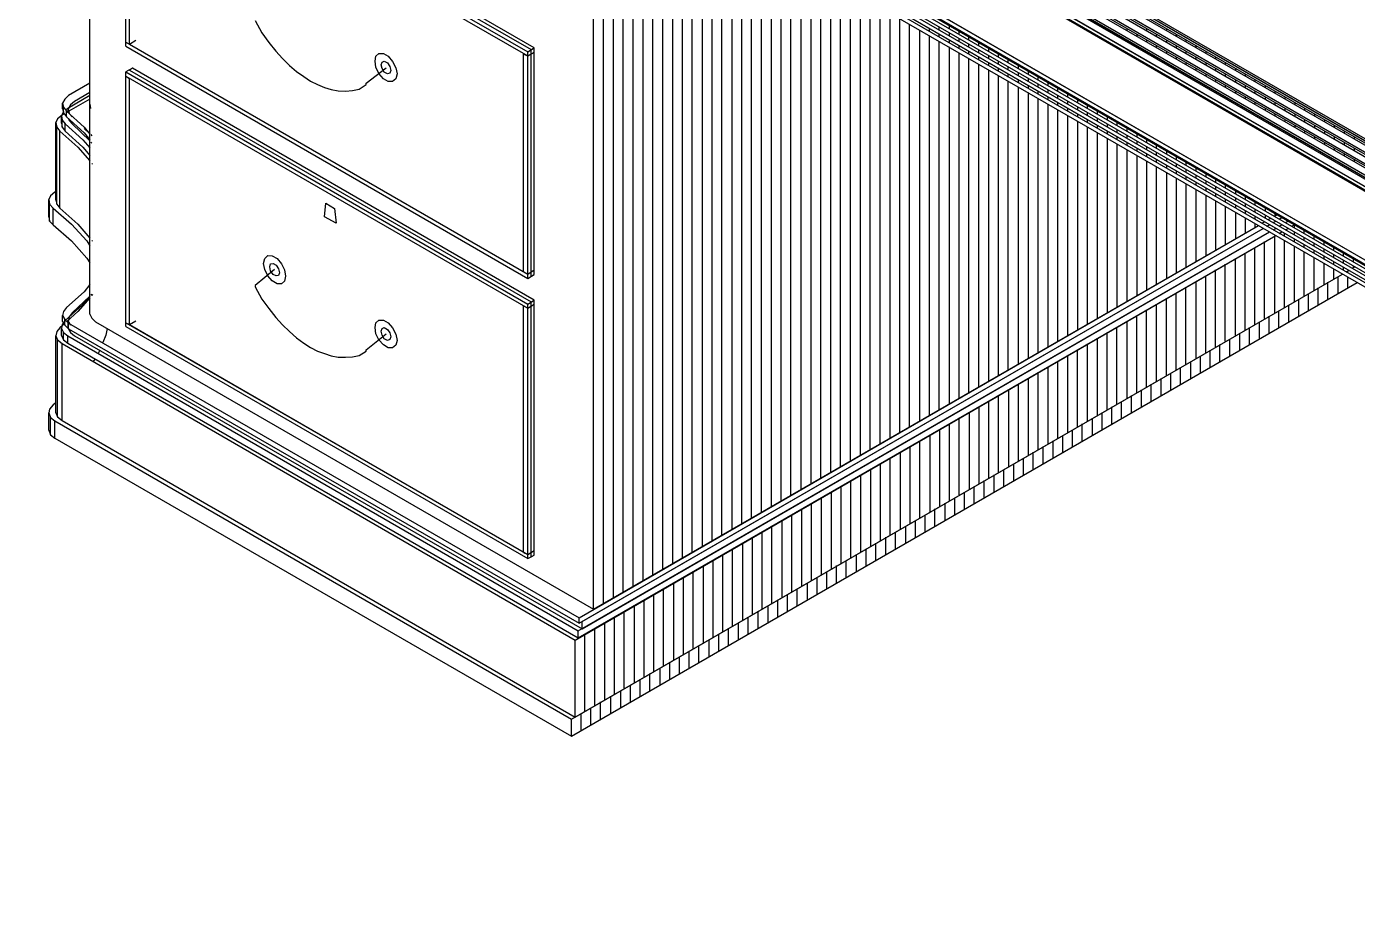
# Model space of a CAD drawing. Header units: inches. Extents: x 0.3 to 16.2, y 0.3 to 11.4.
# Drawn here: x 1.187 to 2.37, y 1.781 to 2.575 of the extents above; entities that cross this region are included whole.
import ezdxf

# ---------------------------------------------------------------- set-up
doc = ezdxf.new("R2010")
doc.units = ezdxf.units.IN
doc.header["$LTSCALE"] = 0.009843
doc.header["$MEASUREMENT"] = 0
doc.layers.add('GEOMETRY', color=7, linetype='Continuous')

msp = doc.modelspace()

# ---------------------------------------------------------------- linework, layer by layer
at = {"layer": 'GEOMETRY'}
for p, q in [((1.1898, 3.1606), (3.3457, 1.9157)), ((1.1898, 3.1606), (3.3457, 1.9157)), ((1.1866, 3.1567), (3.3457, 1.9102)), ((1.1866, 3.1567), (3.3457, 1.9102)), ((1.1866, 3.1504), (3.3457, 1.9039)), ((1.1898, 3.1587), (3.3457, 1.9142)), ((1.1898, 3.1587), (3.3457, 1.9138)), ((1.1898, 3.1587), (3.3457, 1.9138)), ((1.1898, 3.1567), (3.3457, 1.9118)), ((1.1866, 3.1465), (3.3457, 1.9)), ((1.1866, 3.1465), (3.3457, 1.9)), ((1.1866, 3.1402), (3.3457, 1.8937)), ((1.1898, 3.1484), (3.3457, 1.9039)), ((1.1898, 3.1484), (3.3457, 1.9039)), ((1.1898, 3.1484), (3.3457, 1.9039)), ((1.1898, 3.1465), (3.3457, 1.902)), ((1.1898, 3.1386), (3.3457, 1.8937)), ((1.1898, 3.1386), (3.3457, 1.8937)), ((1.1898, 3.1386), (3.3457, 1.8937)), ((1.1866, 3.1362), (3.3457, 1.8902)), ((1.1866, 3.1362), (3.3457, 1.8902)), ((1.1866, 3.1299), (3.3457, 1.8835)), ((1.1866, 3.1264), (3.3457, 1.8799)), ((1.1866, 3.1264), (3.3457, 1.8799)), ((1.1898, 3.1366), (3.3457, 1.8917)), ((1.1898, 3.1283), (3.3457, 1.8835)), ((1.1898, 3.1283), (3.3457, 1.8835)), ((1.1898, 3.1283), (3.3457, 1.8835)), ((1.1898, 3.1264), (3.3457, 1.8815)), ((1.1866, 3.1201), (3.3457, 1.8736)), ((1.1898, 3.1181), (3.3457, 1.8732)), ((1.1921, 3.1138), (3.3457, 1.8701)), ((1.1972, 3.1098), (3.3461, 1.8693)), ((1.224, 3.1059), (3.348, 1.8799)), ((1.224, 3.1059), (3.348, 1.8799)), ((1.2362, 3.1016), (3.3488, 1.8815)), ((1.2362, 3.1016), (3.3488, 1.8815)), ((1.2413, 3.0154), (3.3496, 1.798)), ((1.2413, 3.0154), (3.3496, 1.798)), ((1.2413, 3.0118), (3.3496, 1.7945)), ((1.2413, 3.0091), (3.3496, 1.7917)), ((1.2413, 3.0091), (3.3496, 1.7917)), ((1.2453, 3.0169), (3.35, 1.8016)), ((1.2453, 3.0169), (3.35, 1.8016)), ((1.2453, 3.0157), (3.35, 1.8004)), ((1.2453, 3.0094), (3.35, 1.7941)), ((1.2413, 3.0051), (3.3496, 1.7882)), ((1.2413, 3.0028), (3.3496, 1.7854)), ((1.2413, 3.0028), (3.3496, 1.7854)), ((1.2413, 2.9988), (3.3496, 1.7815)), ((1.2429, 2.5059), (1.2429, 2.998)), ((1.2429, 2.3189), (1.2429, 2.998)), ((1.2453, 3.0031), (3.35, 1.7878)), ((1.2748, 2.7587), (1.6323, 2.5524)), ((1.2748, 2.7587), (1.6323, 2.5524)), ((1.278, 2.7606), (1.6354, 2.5543)), ((1.278, 2.7606), (1.6354, 2.5543)), ((1.6382, 2.5559), (1.2807, 2.7622)), ((1.6382, 2.5559), (1.2807, 2.7622)), ((1.6882, 2.765), (2.898, 2.0665)), ((1.6882, 2.765), (2.898, 2.0665)), ((1.6882, 2.761), (2.898, 2.0626)), ((1.6913, 2.763), (2.898, 2.0665)), ((1.2748, 2.7551), (1.6323, 2.5488)), ((1.2748, 2.561), (1.2748, 2.7551)), ((1.278, 2.5591), (1.278, 2.7531)), ((1.278, 2.563), (1.278, 2.7531)), ((1.6909, 2.0567), (1.6909, 2.7394)), ((1.6996, 2.0618), (1.6996, 2.7343)), ((1.7087, 2.0669), (1.7087, 2.7291)), ((1.7173, 2.0717), (1.7173, 2.724)), ((1.726, 2.0768), (1.726, 2.7189)), ((1.735, 2.0819), (1.735, 2.7138)), ((1.7437, 2.087), (1.7437, 2.7087)), ((1.7524, 2.0921), (1.7524, 2.7039)), ((1.7614, 2.0972), (1.7614, 2.6988)), ((1.7701, 2.1024), (1.7701, 2.6937)), ((1.7787, 2.1075), (1.7787, 2.6886)), ((1.7878, 2.1126), (1.7878, 2.6835)), ((1.7965, 2.1173), (1.7965, 2.6783)), ((1.8051, 2.1224), (1.8051, 2.6732)), ((1.8142, 2.1276), (1.8142, 2.6681)), ((1.8228, 2.1327), (1.8228, 2.663)), ((1.8315, 2.1378), (1.8315, 2.6583)), ((1.8402, 2.1429), (1.8402, 2.6531)), ((1.8492, 2.148), (1.8492, 2.648)), ((1.8579, 2.1531), (1.8579, 2.6429)), ((1.8665, 2.1583), (1.8665, 2.6378)), ((1.8756, 2.163), (1.8756, 2.6327)), ((1.8843, 2.1681), (1.8843, 2.6276)), ((1.8929, 2.1732), (1.8929, 2.6224)), ((1.902, 2.1783), (1.902, 2.6173)), ((1.9106, 2.1835), (1.9106, 2.6126)), ((1.9193, 2.1886), (1.9193, 2.6075)), ((1.9283, 2.1937), (1.9283, 2.6024)), ((1.937, 2.1988), (1.937, 2.5972)), ((1.9457, 2.2039), (1.9457, 2.5921)), ((1.9547, 2.2087), (1.9547, 2.587)), ((1.9634, 2.2138), (1.9634, 2.5819)), ((1.3898, 2.5803), (1.3957, 2.5693)), ((1.3957, 2.5693), (1.402, 2.5606)), ((1.972, 2.2189), (1.972, 2.5768)), ((1.9811, 2.224), (1.9811, 2.5717)), ((1.9898, 2.5705), (1.9898, 2.5732)), ((1.9984, 2.572), (1.9984, 2.5744)), ((2.0075, 2.5732), (2.0075, 2.5756)), ((2.0075, 2.5669), (2.0075, 2.5693)), ((2.0161, 2.5681), (2.0161, 2.5705)), ((2.1654, 2.5713), (2.1654, 2.5732)), ((2.1831, 2.5713), (2.1831, 2.5732)), ((2.2008, 2.5713), (2.2008, 2.5732)), ((2.2094, 2.5701), (2.2094, 2.5701)), ((1.2748, 2.561), (1.6323, 2.3547)), ((1.2748, 2.561), (1.6323, 2.3547)), ((1.2748, 2.561), (1.278, 2.5591)), ((1.2748, 2.5575), (1.2748, 2.561)), ((1.2748, 2.5575), (1.6323, 2.3508)), ((1.278, 2.5591), (1.2839, 2.5626)), ((1.278, 2.5591), (1.6323, 2.3547)), ((1.402, 2.5606), (1.4083, 2.5531)), ((1.9898, 2.2291), (1.9898, 2.5669)), ((1.9984, 2.5654), (1.9984, 2.5681)), ((1.9984, 2.2343), (1.9984, 2.5618)), ((2.0075, 2.5606), (2.0075, 2.563)), ((2.0161, 2.5618), (2.0161, 2.5642)), ((2.0161, 2.5555), (2.0161, 2.5579)), ((2.0248, 2.563), (2.0248, 2.5654)), ((2.0248, 2.5567), (2.0248, 2.5591)), ((2.0335, 2.5579), (2.0335, 2.5606)), ((2.1744, 2.5661), (2.1744, 2.5681)), ((2.1831, 2.561), (2.1831, 2.563)), ((2.1917, 2.5661), (2.1917, 2.5681)), ((2.1917, 2.5563), (2.1917, 2.5579)), ((2.2008, 2.5614), (2.2008, 2.563)), ((2.2094, 2.5661), (2.2094, 2.5681)), ((2.2094, 2.5563), (2.2094, 2.5579)), ((2.2181, 2.565), (2.2181, 2.565)), ((2.2181, 2.5614), (2.2181, 2.563)), ((2.2268, 2.5598), (2.2268, 2.5598)), ((2.2268, 2.5563), (2.2268, 2.5579)), ((1.4083, 2.5531), (1.4142, 2.5465)), ((1.4142, 2.5465), (1.4205, 2.5402)), ((1.4965, 2.5441), (1.4972, 2.5484)), ((1.4972, 2.5484), (1.5, 2.5508)), ((1.5, 2.5508), (1.5039, 2.5508)), ((1.5039, 2.5508), (1.5083, 2.5484)), ((1.5083, 2.5484), (1.5122, 2.5437)), ((1.6287, 2.5504), (1.6323, 2.5488)), ((1.6287, 2.5504), (1.6323, 2.5488)), ((1.6287, 2.3567), (1.6287, 2.5504)), ((1.6323, 2.5524), (1.6382, 2.5559)), ((1.6323, 2.5524), (1.6382, 2.5559)), ((1.635, 2.5539), (1.6323, 2.5524)), ((1.6323, 2.5488), (1.6323, 2.5524)), ((1.6323, 2.5488), (1.6382, 2.552)), ((1.6323, 2.5488), (1.6382, 2.552)), ((1.6323, 2.5488), (1.6382, 2.552)), ((1.6323, 2.3547), (1.6323, 2.5488)), ((1.6354, 2.5543), (1.6382, 2.5559)), ((1.6354, 2.5543), (1.6382, 2.5559)), ((1.6354, 2.3528), (1.6354, 2.5543)), ((1.6382, 2.3543), (1.6382, 2.5559)), ((1.6382, 2.552), (1.6382, 2.5559)), ((1.6382, 2.3583), (1.6382, 2.552)), ((2.0075, 2.2394), (2.0075, 2.5567)), ((2.0161, 2.2445), (2.0161, 2.5516)), ((2.0248, 2.5504), (2.0248, 2.5528)), ((2.0248, 2.2492), (2.0248, 2.5465)), ((2.0335, 2.5516), (2.0335, 2.5539)), ((2.0335, 2.5453), (2.0335, 2.5476)), ((2.0425, 2.5528), (2.0425, 2.5555)), ((2.0425, 2.5465), (2.0425, 2.5492)), ((2.0512, 2.5476), (2.0512, 2.5504)), ((2.0598, 2.5425), (2.0598, 2.5453)), ((2.2008, 2.5512), (2.2008, 2.5528)), ((2.2094, 2.5461), (2.2094, 2.5476)), ((2.2181, 2.5512), (2.2181, 2.5528)), ((2.2268, 2.5461), (2.2268, 2.5476)), ((2.2358, 2.5547), (2.2358, 2.5547)), ((2.2358, 2.5512), (2.2358, 2.5528)), ((2.2445, 2.5496), (2.2445, 2.55)), ((2.2445, 2.5461), (2.2445, 2.5476)), ((2.2531, 2.5445), (2.2531, 2.5449)), ((1.2807, 2.5378), (1.2748, 2.5346)), ((1.2748, 2.5346), (1.6323, 2.328)), ((1.2748, 2.5346), (1.6323, 2.328)), ((1.2748, 2.5307), (1.2748, 2.5346)), ((1.2807, 2.5378), (1.278, 2.5362)), ((1.278, 2.5362), (1.6354, 2.3299)), ((1.278, 2.5362), (1.6354, 2.3299)), ((1.6382, 2.3315), (1.2807, 2.5378)), ((1.6382, 2.3315), (1.2807, 2.5378)), ((1.4205, 2.5402), (1.4268, 2.535)), ((1.4268, 2.535), (1.4331, 2.5303)), ((1.4886, 2.5244), (1.5063, 2.5382)), ((1.4972, 2.5386), (1.4965, 2.5441)), ((1.5, 2.5331), (1.4972, 2.5386)), ((1.5039, 2.5283), (1.5, 2.5331)), ((1.502, 2.5409), (1.5028, 2.5433)), ((1.5028, 2.5374), (1.502, 2.5409)), ((1.5028, 2.5433), (1.5047, 2.5441)), ((1.5047, 2.5343), (1.5028, 2.5374)), ((1.5047, 2.5441), (1.5075, 2.5425)), ((1.5075, 2.5327), (1.5047, 2.5343)), ((1.5075, 2.5425), (1.5098, 2.5394)), ((1.5098, 2.5335), (1.5075, 2.5327)), ((1.5098, 2.5394), (1.5106, 2.5358)), ((1.5106, 2.5358), (1.5098, 2.5335)), ((1.5122, 2.5437), (1.515, 2.5382)), ((1.515, 2.5382), (1.5161, 2.5327)), ((2.0335, 2.2543), (2.0335, 2.5413)), ((2.0425, 2.5402), (2.0425, 2.5425)), ((2.0425, 2.2594), (2.0425, 2.5362)), ((2.0512, 2.5413), (2.0512, 2.5441)), ((2.0512, 2.535), (2.0512, 2.5378)), ((2.0598, 2.5362), (2.0598, 2.539)), ((2.0689, 2.5378), (2.0689, 2.5402)), ((2.0689, 2.5311), (2.0689, 2.5339)), ((2.0776, 2.5327), (2.0776, 2.535)), ((2.2181, 2.5409), (2.2181, 2.5425)), ((2.2268, 2.5358), (2.2268, 2.5378)), ((2.2358, 2.5409), (2.2358, 2.5425)), ((2.2445, 2.5358), (2.2445, 2.5378)), ((2.2531, 2.5409), (2.2531, 2.5429)), ((2.2622, 2.5394), (2.2622, 2.5398)), ((2.2622, 2.5358), (2.2622, 2.5378)), ((2.2709, 2.5346), (2.2709, 2.5346)), ((1.2429, 2.5244), (1.224, 2.5134)), ((1.2748, 2.5307), (1.6323, 2.3244)), ((1.2748, 2.5307), (1.278, 2.5287)), ((1.2748, 2.5307), (1.278, 2.5287)), ((1.2748, 2.3114), (1.2748, 2.5307)), ((1.278, 2.3098), (1.278, 2.5287)), ((1.278, 2.3134), (1.278, 2.5287)), ((1.4331, 2.5303), (1.439, 2.5264)), ((1.439, 2.5264), (1.4453, 2.5232)), ((1.4453, 2.5232), (1.4516, 2.5205)), ((1.4823, 2.5193), (1.4886, 2.5232)), ((1.4886, 2.5232), (1.4886, 2.5244)), ((1.5083, 2.526), (1.5039, 2.5283)), ((1.5122, 2.526), (1.5083, 2.526)), ((1.515, 2.5283), (1.5122, 2.526)), ((1.5161, 2.5327), (1.515, 2.5283)), ((2.0512, 2.2646), (2.0512, 2.5311)), ((2.0598, 2.5299), (2.0598, 2.5327)), ((2.0598, 2.2697), (2.0598, 2.5264)), ((2.0689, 2.5248), (2.0689, 2.5276)), ((2.0689, 2.2748), (2.0689, 2.5213)), ((2.0776, 2.5264), (2.0776, 2.5287)), ((2.0776, 2.5197), (2.0776, 2.5224)), ((2.0862, 2.5276), (2.0862, 2.5299)), ((2.0862, 2.5213), (2.0862, 2.5236)), ((2.0953, 2.5224), (2.0953, 2.5248)), ((2.2358, 2.5307), (2.2358, 2.5327)), ((2.2445, 2.5256), (2.2445, 2.5276)), ((2.2531, 2.5307), (2.2531, 2.5327)), ((2.2531, 2.5205), (2.2531, 2.5224)), ((2.2622, 2.5256), (2.2622, 2.5276)), ((2.2709, 2.5307), (2.2709, 2.5327)), ((2.2709, 2.5205), (2.2709, 2.5224)), ((2.2795, 2.5295), (2.2795, 2.5295)), ((2.2795, 2.5256), (2.2795, 2.5276)), ((2.2886, 2.5244), (2.2886, 2.5244)), ((2.2886, 2.5205), (2.2886, 2.5224)), ((1.2205, 2.5102), (1.2185, 2.5067)), ((1.224, 2.5134), (1.2205, 2.5102)), ((1.2429, 2.5102), (1.222, 2.4984)), ((1.2429, 2.5134), (1.2232, 2.502)), ((1.2429, 2.5161), (1.2291, 2.5083)), ((1.4516, 2.5205), (1.4575, 2.5189)), ((1.4575, 2.5189), (1.4638, 2.5177)), ((1.4638, 2.5177), (1.4701, 2.5173)), ((1.4701, 2.5173), (1.4764, 2.5181)), ((1.4764, 2.5181), (1.4823, 2.5193)), ((2.0776, 2.2799), (2.0776, 2.5161)), ((2.0862, 2.515), (2.0862, 2.5173)), ((2.0862, 2.285), (2.0862, 2.511)), ((2.0953, 2.5161), (2.0953, 2.5185)), ((2.0953, 2.5098), (2.0953, 2.5122)), ((2.1039, 2.5173), (2.1039, 2.5197)), ((2.1039, 2.511), (2.1039, 2.5134)), ((2.1126, 2.5122), (2.1126, 2.515)), ((2.1217, 2.5071), (2.1217, 2.5098)), ((2.2622, 2.5157), (2.2622, 2.5173)), ((2.2709, 2.5106), (2.2709, 2.5122)), ((2.2795, 2.5157), (2.2795, 2.5173)), ((2.2886, 2.5106), (2.2886, 2.5122)), ((2.2972, 2.5193), (2.2972, 2.5193)), ((2.2972, 2.5157), (2.2972, 2.5173)), ((2.3059, 2.5142), (2.3059, 2.5142)), ((2.3059, 2.5106), (2.3059, 2.5122)), ((1.2193, 2.4992), (1.2177, 2.4953)), ((1.2185, 2.5067), (1.2193, 2.5031)), ((1.2185, 2.5067), (1.2193, 2.5031)), ((1.2185, 2.5016), (1.2185, 2.5067)), ((1.2185, 2.5016), (1.2193, 2.498)), ((1.2193, 2.498), (1.2193, 2.5031)), ((1.2193, 2.5031), (1.222, 2.4996)), ((1.2193, 2.5031), (1.222, 2.4996)), ((1.2193, 2.498), (1.222, 2.4945)), ((1.2232, 2.502), (1.2213, 2.5008)), ((1.222, 2.4996), (1.2378, 2.4854)), ((1.222, 2.4996), (1.2378, 2.4854)), ((1.222, 2.4945), (1.222, 2.4996)), ((1.2256, 2.5051), (1.2236, 2.5016)), ((1.2236, 2.5016), (1.2244, 2.4976)), ((1.2236, 2.5016), (1.2244, 2.4976)), ((1.2236, 2.498), (1.2236, 2.5016)), ((1.2244, 2.4976), (1.2272, 2.4945)), ((1.2244, 2.4976), (1.2272, 2.4945)), ((1.2291, 2.5083), (1.2256, 2.5051)), ((1.2429, 2.5059), (1.2433, 2.502)), ((2.0953, 2.2902), (2.0953, 2.5059)), ((2.1039, 2.5047), (2.1039, 2.5071)), ((2.1039, 2.2949), (2.1039, 2.5008)), ((2.1126, 2.5059), (2.1126, 2.5083)), ((2.1126, 2.4996), (2.1126, 2.502)), ((2.1217, 2.5008), (2.1217, 2.5035)), ((2.1303, 2.502), (2.1303, 2.5047)), ((2.1303, 2.4957), (2.1303, 2.4984)), ((2.139, 2.4969), (2.139, 2.4996)), ((2.2795, 2.5055), (2.2795, 2.5071)), ((2.2886, 2.5004), (2.2886, 2.502)), ((2.2972, 2.5055), (2.2972, 2.5071)), ((2.3059, 2.5004), (2.3059, 2.502)), ((2.315, 2.5091), (2.315, 2.5091)), ((2.315, 2.5055), (2.315, 2.5071)), ((2.3236, 2.5039), (2.3236, 2.5043)), ((2.3236, 2.5004), (2.3236, 2.502)), ((2.3323, 2.4988), (2.3323, 2.4992)), ((1.2142, 2.4929), (1.2126, 2.4894)), ((1.2126, 2.4894), (1.2134, 2.4854)), ((1.2126, 2.4894), (1.2134, 2.4854)), ((1.2126, 2.4205), (1.2126, 2.4894)), ((1.2181, 2.4961), (1.2142, 2.4929)), ((1.2177, 2.4953), (1.2181, 2.4917)), ((1.2177, 2.4953), (1.2181, 2.4917)), ((1.2177, 2.489), (1.2177, 2.4953)), ((1.2177, 2.489), (1.2181, 2.4854)), ((1.2201, 2.4972), (1.2181, 2.4961)), ((1.2181, 2.4854), (1.2181, 2.4917)), ((1.2181, 2.4917), (1.2209, 2.4882)), ((1.2181, 2.4917), (1.2209, 2.4882)), ((1.2209, 2.4882), (1.2366, 2.474)), ((1.2209, 2.4882), (1.2366, 2.474)), ((1.2209, 2.4819), (1.2209, 2.4882)), ((1.222, 2.4945), (1.2378, 2.4803)), ((1.224, 2.4925), (1.2244, 2.4913)), ((1.2244, 2.4913), (1.2272, 2.4882)), ((1.2272, 2.4882), (1.2272, 2.4902)), ((1.2272, 2.4882), (1.2429, 2.4732)), ((2.1126, 2.3), (2.1126, 2.4957)), ((2.1217, 2.4945), (2.1217, 2.4969)), ((2.1217, 2.3051), (2.1217, 2.4906)), ((2.1303, 2.4894), (2.1303, 2.4921)), ((2.139, 2.4906), (2.139, 2.4933)), ((2.139, 2.4843), (2.139, 2.487)), ((2.148, 2.4921), (2.148, 2.4945)), ((2.148, 2.4854), (2.148, 2.4882)), ((2.1567, 2.487), (2.1567, 2.4894)), ((2.2972, 2.4953), (2.2972, 2.4969)), ((2.3059, 2.4902), (2.3059, 2.4921)), ((2.315, 2.4953), (2.315, 2.4972)), ((2.315, 2.485), (2.315, 2.487)), ((2.3236, 2.4902), (2.3236, 2.4921)), ((2.3323, 2.4953), (2.3323, 2.4972)), ((2.3323, 2.485), (2.3323, 2.487)), ((2.3413, 2.4941), (2.3413, 2.4941)), ((2.3413, 2.4902), (2.3413, 2.4921)), ((2.35, 2.489), (2.35, 2.489)), ((2.35, 2.485), (2.35, 2.487)), ((1.2134, 2.4169), (1.2134, 2.4854)), ((1.2134, 2.4854), (1.2161, 2.4819)), ((1.2134, 2.4854), (1.2161, 2.4819)), ((1.2161, 2.4819), (1.2323, 2.4677)), ((1.2161, 2.4819), (1.2323, 2.4677)), ((1.2161, 2.4134), (1.2161, 2.4819)), ((1.2181, 2.4854), (1.2209, 2.4819)), ((1.2209, 2.4819), (1.2366, 2.4677)), ((1.2366, 2.474), (1.2429, 2.4669)), ((1.2366, 2.474), (1.2429, 2.4669)), ((1.2378, 2.4854), (1.2429, 2.4791)), ((1.2378, 2.4854), (1.2429, 2.4791)), ((1.2378, 2.4843), (1.2429, 2.4795)), ((1.2378, 2.4843), (1.2429, 2.4795)), ((1.2378, 2.4803), (1.2429, 2.474)), ((1.2437, 2.4787), (1.2445, 2.4776)), ((1.2437, 2.4787), (1.2445, 2.4776)), ((2.1303, 2.3102), (2.1303, 2.4854)), ((2.139, 2.3154), (2.139, 2.4807)), ((2.148, 2.4791), (2.148, 2.4819)), ((2.148, 2.3205), (2.148, 2.4756)), ((2.1567, 2.4807), (2.1567, 2.4831)), ((2.1567, 2.474), (2.1567, 2.4768)), ((2.1654, 2.4819), (2.1654, 2.4843)), ((2.1654, 2.4756), (2.1654, 2.478)), ((2.1744, 2.4768), (2.1744, 2.4791)), ((2.1831, 2.4717), (2.1831, 2.4744)), ((2.3236, 2.4799), (2.3236, 2.4819)), ((2.3323, 2.4748), (2.3323, 2.4768)), ((2.3413, 2.4799), (2.3413, 2.4819)), ((2.35, 2.4748), (2.35, 2.4768)), ((2.3587, 2.4839), (2.3587, 2.4839)), ((2.3587, 2.4799), (2.3587, 2.4819)), ((2.3677, 2.4787), (2.3677, 2.4787)), ((2.3677, 2.4748), (2.3677, 2.4768)), ((1.2323, 2.4677), (1.2429, 2.4555)), ((1.2323, 2.4677), (1.2429, 2.4555)), ((1.2366, 2.4677), (1.2429, 2.4602)), ((1.2437, 2.472), (1.2445, 2.4713)), ((2.1567, 2.3256), (2.1567, 2.4705)), ((2.1654, 2.4693), (2.1654, 2.4717)), ((2.1654, 2.3307), (2.1654, 2.4654)), ((2.1744, 2.4705), (2.1744, 2.4728)), ((2.1744, 2.4642), (2.1744, 2.4665)), ((2.1831, 2.4654), (2.1831, 2.4677)), ((2.1917, 2.4665), (2.1917, 2.4693)), ((2.1917, 2.4602), (2.1917, 2.4626)), ((2.2008, 2.4614), (2.2008, 2.4642)), ((2.3413, 2.4701), (2.3413, 2.4717)), ((2.35, 2.465), (2.35, 2.4665)), ((2.3587, 2.4701), (2.3587, 2.4717)), ((2.3677, 2.465), (2.3677, 2.4665)), ((1.2445, 2.4531), (1.2453, 2.4524)), ((1.2445, 2.4531), (1.2453, 2.4524)), ((2.1744, 2.3358), (2.1744, 2.4602)), ((2.1831, 2.4591), (2.1831, 2.4614)), ((2.1831, 2.3406), (2.1831, 2.4551)), ((2.1917, 2.4539), (2.1917, 2.4563)), ((2.2008, 2.4551), (2.2008, 2.4579)), ((2.2008, 2.4488), (2.2008, 2.4512)), ((2.2094, 2.4563), (2.2094, 2.4591)), ((2.2094, 2.45), (2.2094, 2.4528)), ((2.2181, 2.4516), (2.2181, 2.4539)), ((2.3587, 2.4598), (2.3587, 2.4614)), ((2.3677, 2.4547), (2.3677, 2.4563)), ((2.1917, 2.3457), (2.1917, 2.45)), ((2.2008, 2.3508), (2.2008, 2.4449)), ((2.2094, 2.4437), (2.2094, 2.4465)), ((2.2094, 2.3559), (2.2094, 2.4398)), ((2.2181, 2.4449), (2.2181, 2.4476)), ((2.2181, 2.4386), (2.2181, 2.4413)), ((2.2268, 2.4465), (2.2268, 2.4488)), ((2.2268, 2.4402), (2.2268, 2.4425)), ((2.2358, 2.4413), (2.2358, 2.4437)), ((2.2445, 2.4362), (2.2445, 2.4386)), ((1.2118, 2.4276), (1.2079, 2.4244)), ((1.2134, 2.4283), (1.2118, 2.4276)), ((2.2181, 2.361), (2.2181, 2.435)), ((2.2268, 2.4335), (2.2268, 2.4362)), ((2.2268, 2.3661), (2.2268, 2.4299)), ((2.2358, 2.435), (2.2358, 2.4374)), ((2.2358, 2.4283), (2.2358, 2.4311)), ((2.2445, 2.4299), (2.2445, 2.4323)), ((2.2531, 2.4311), (2.2531, 2.4335)), ((2.2531, 2.4248), (2.2531, 2.4272)), ((2.2622, 2.426), (2.2622, 2.4287)), ((1.2079, 2.4244), (1.2063, 2.4209)), ((1.2063, 2.4209), (1.2071, 2.4169)), ((1.2063, 2.4209), (1.2071, 2.4169)), ((1.2063, 2.4055), (1.2063, 2.4209)), ((1.2071, 2.4016), (1.2071, 2.4169)), ((1.2071, 2.4169), (1.2102, 2.4134)), ((1.2071, 2.4169), (1.2102, 2.4134)), ((1.2126, 2.4205), (1.2134, 2.4169)), ((1.2134, 2.4169), (1.2161, 2.4134)), ((1.4516, 2.4055), (1.4528, 2.4177)), ((1.4528, 2.4177), (1.4606, 2.413)), ((2.2358, 2.3713), (2.2358, 2.4248)), ((2.2445, 2.4236), (2.2445, 2.426)), ((2.2445, 2.3764), (2.2445, 2.4197)), ((2.2531, 2.4185), (2.2531, 2.4209)), ((2.2622, 2.4197), (2.2622, 2.422)), ((2.2622, 2.4134), (2.2622, 2.4157)), ((2.2709, 2.4209), (2.2709, 2.4236)), ((2.2709, 2.4146), (2.2709, 2.4173)), ((2.2795, 2.4157), (2.2795, 2.4185)), ((1.2063, 2.4055), (1.2071, 2.4016)), ((1.2102, 2.4134), (1.2264, 2.3992)), ((1.2102, 2.4134), (1.2264, 2.3992)), ((1.2102, 2.3984), (1.2102, 2.4134)), ((1.2161, 2.4134), (1.2323, 2.3992)), ((1.4618, 2.4), (1.4516, 2.4055)), ((1.4606, 2.413), (1.4618, 2.4)), ((2.2531, 2.3815), (2.2531, 2.4146)), ((2.2622, 2.3862), (2.2622, 2.4094)), ((2.2709, 2.4083), (2.2709, 2.4106)), ((2.2709, 2.3913), (2.2709, 2.4043)), ((2.2795, 2.4094), (2.2795, 2.4122)), ((2.2795, 2.4031), (2.2795, 2.4059)), ((2.2886, 2.4106), (2.2886, 2.4134)), ((2.2886, 2.4043), (2.2886, 2.4071)), ((2.2909, 2.4031), (2.2933, 2.4043)), ((2.2909, 2.4031), (2.2933, 2.4043)), ((2.2909, 2.4031), (2.2933, 2.4043)), ((2.2965, 2.4063), (2.2988, 2.4075)), ((2.2965, 2.4063), (2.2988, 2.4075)), ((2.2965, 2.4063), (2.2988, 2.4075)), ((2.2972, 2.4067), (2.2972, 2.4083)), ((2.3008, 2.4035), (2.3031, 2.4051)), ((2.3008, 2.4035), (2.3031, 2.4051)), ((2.3008, 2.4035), (2.3031, 2.4051)), ((1.2071, 2.4016), (1.2102, 2.3984)), ((1.2102, 2.3984), (1.2264, 2.3843)), ((1.2264, 2.3992), (1.2402, 2.3843)), ((1.2264, 2.3992), (1.2402, 2.3843)), ((1.2323, 2.3992), (1.2429, 2.3866)), ((1.6772, 2.0374), (2.2921, 2.3921)), ((1.6772, 2.0374), (2.2921, 2.3921)), ((1.678, 2.0488), (2.2823, 2.398)), ((1.678, 2.0488), (2.2823, 2.398)), ((1.678, 2.0441), (2.2866, 2.3953)), ((1.6807, 2.0457), (2.2866, 2.3953)), ((1.6807, 2.0457), (2.2866, 2.3953)), ((1.6807, 2.039), (2.2921, 2.3921)), ((1.6909, 2.0567), (2.2823, 2.398)), ((2.2795, 2.3965), (2.2795, 2.3992)), ((2.2854, 2.4), (2.2878, 2.4012)), ((2.2854, 2.4), (2.2878, 2.4012)), ((2.2854, 2.4), (2.2878, 2.4012)), ((2.2898, 2.3972), (2.2921, 2.3984)), ((2.2898, 2.3972), (2.2921, 2.3984)), ((2.2898, 2.3972), (2.2921, 2.3984)), ((2.2953, 2.4004), (2.2976, 2.4016)), ((2.2953, 2.4004), (2.2976, 2.4016)), ((2.2953, 2.4004), (2.2976, 2.4016)), ((2.2953, 2.3941), (2.2976, 2.3953)), ((2.2953, 2.3941), (2.2976, 2.3953)), ((2.2953, 2.3941), (2.2976, 2.3953)), ((2.3008, 2.3972), (2.3031, 2.3984)), ((2.3008, 2.3972), (2.3031, 2.3984)), ((2.3008, 2.3972), (2.3031, 2.3984)), ((2.3008, 2.3909), (2.3031, 2.3921)), ((2.3008, 2.3909), (2.3031, 2.3921)), ((2.3008, 2.3909), (2.3031, 2.3921)), ((2.3063, 2.4004), (2.3087, 2.4016)), ((2.3063, 2.4004), (2.3087, 2.4016)), ((2.3063, 2.4004), (2.3087, 2.4016)), ((2.3063, 2.3941), (2.3087, 2.3953)), ((2.3063, 2.3941), (2.3087, 2.3953)), ((2.3063, 2.3941), (2.3087, 2.3953)), ((2.3118, 2.3972), (2.3142, 2.3984)), ((2.3118, 2.3972), (2.3142, 2.3984)), ((2.3118, 2.3972), (2.3142, 2.3984)), ((2.3142, 2.3961), (2.3142, 2.3988)), ((2.3142, 2.3894), (2.3142, 2.3921)), ((2.3228, 2.3909), (2.3228, 2.3933)), ((1.2264, 2.3843), (1.2402, 2.3689)), ((1.2402, 2.3843), (1.2429, 2.3799)), ((1.2402, 2.3843), (1.2429, 2.3799)), ((1.2445, 2.3846), (1.2453, 2.3839)), ((1.6744, 2.0291), (2.2976, 2.389)), ((1.6744, 2.0291), (2.2976, 2.389)), ((1.6772, 2.0311), (2.2976, 2.389)), ((2.2878, 2.315), (2.2878, 2.3835)), ((2.2969, 2.3201), (2.2969, 2.3886)), ((2.3055, 2.3882), (2.3055, 2.3909)), ((2.3055, 2.3252), (2.3055, 2.3846)), ((2.3142, 2.3831), (2.3142, 2.3858)), ((2.3142, 2.3303), (2.3142, 2.3795)), ((2.3228, 2.3846), (2.3228, 2.387)), ((2.3228, 2.3783), (2.3228, 2.3807)), ((2.3319, 2.3858), (2.3319, 2.3882)), ((2.3319, 2.3795), (2.3319, 2.3819)), ((2.3406, 2.3807), (2.3406, 2.3835)), ((1.2402, 2.3689), (1.2429, 2.3646)), ((1.3972, 2.3642), (1.3984, 2.3685)), ((1.3984, 2.3685), (1.4012, 2.3713)), ((1.4012, 2.3713), (1.4051, 2.3709)), ((1.4051, 2.3709), (1.4094, 2.3685)), ((1.4094, 2.3685), (1.4134, 2.3638)), ((2.2618, 2.2996), (2.2618, 2.3685)), ((2.2705, 2.3047), (2.2705, 2.3732)), ((2.2791, 2.3098), (2.2791, 2.3783)), ((2.3228, 2.335), (2.3228, 2.3744)), ((2.3319, 2.3732), (2.3319, 2.3756)), ((2.3319, 2.3402), (2.3319, 2.3693)), ((2.3406, 2.3744), (2.3406, 2.3768)), ((2.3406, 2.3681), (2.3406, 2.3705)), ((2.3492, 2.3756), (2.3492, 2.3783)), ((2.3492, 2.3693), (2.3492, 2.372)), ((2.3579, 2.3705), (2.3579, 2.3732)), ((2.3669, 2.3657), (2.3669, 2.3681)), ((1.4071, 2.3587), (1.3898, 2.3445)), ((1.3984, 2.3587), (1.3972, 2.3642)), ((1.4012, 2.3531), (1.3984, 2.3587)), ((1.4028, 2.361), (1.4035, 2.3638)), ((1.4035, 2.3575), (1.4028, 2.361)), ((1.4035, 2.3638), (1.4059, 2.3642)), ((1.4059, 2.3543), (1.4035, 2.3575)), ((1.4059, 2.3642), (1.4087, 2.3626)), ((1.4087, 2.3626), (1.4106, 2.3594)), ((1.4106, 2.3594), (1.4114, 2.3559)), ((1.4114, 2.3559), (1.4106, 2.3535)), ((1.4134, 2.3638), (1.4161, 2.3583)), ((1.4161, 2.3583), (1.4169, 2.3528)), ((1.6287, 2.3567), (1.6323, 2.3547)), ((1.6323, 2.3547), (1.6382, 2.3583)), ((1.6323, 2.3547), (1.6382, 2.3583)), ((1.6323, 2.3547), (1.6382, 2.3583)), ((1.6382, 2.3543), (1.6382, 2.3583)), ((2.2441, 2.2898), (2.2441, 2.3583)), ((2.2528, 2.2949), (2.2528, 2.3634)), ((2.3406, 2.3453), (2.3406, 2.3642)), ((2.3492, 2.363), (2.3492, 2.3654)), ((2.3492, 2.3504), (2.3492, 2.3591)), ((2.3579, 2.3642), (2.3579, 2.3669)), ((2.3579, 2.3579), (2.3579, 2.3606)), ((2.3602, 2.3567), (2.3626, 2.3579)), ((2.3602, 2.3567), (2.3626, 2.3579)), ((2.3602, 2.3567), (2.3626, 2.3579)), ((2.3618, 2.3559), (2.3618, 2.3575)), ((2.3657, 2.3598), (2.3681, 2.361)), ((2.3657, 2.3598), (2.3681, 2.361)), ((2.3657, 2.3598), (2.3681, 2.361)), ((2.3669, 2.3606), (2.3669, 2.3618)), ((1.2429, 2.3453), (1.2378, 2.339)), ((1.3898, 2.3445), (1.3898, 2.3433)), ((1.4051, 2.3488), (1.4012, 2.3531)), ((1.4094, 2.3461), (1.4051, 2.3488)), ((1.4087, 2.3531), (1.4059, 2.3543)), ((1.4106, 2.3535), (1.4087, 2.3531)), ((1.4134, 2.3461), (1.4094, 2.3461)), ((1.4161, 2.3484), (1.4134, 2.3461)), ((1.4169, 2.3528), (1.4161, 2.3484)), ((1.6323, 2.3508), (1.6323, 2.3547)), ((1.6323, 2.3508), (1.6382, 2.3543)), ((1.6354, 2.3528), (1.6382, 2.3543)), ((1.6713, 1.9587), (2.3571, 2.3547)), ((1.6713, 1.9587), (2.3571, 2.3547)), ((1.6713, 1.9437), (2.3701, 2.3472)), ((1.6744, 1.9606), (2.3571, 2.3547)), ((2.2268, 2.2795), (2.2268, 2.348)), ((2.2354, 2.2846), (2.2354, 2.3531)), ((2.3441, 2.3323), (2.3441, 2.3476)), ((2.3531, 2.3374), (2.3531, 2.3524)), ((2.3618, 2.3421), (2.3618, 2.352)), ((1.2378, 2.339), (1.222, 2.3248)), ((1.2429, 2.335), (1.2272, 2.3201)), ((1.2429, 2.3335), (1.2323, 2.3213)), ((1.2429, 2.335), (1.2366, 2.3276)), ((1.2445, 2.3366), (1.2437, 2.3358)), ((1.2453, 2.3366), (1.2445, 2.3354)), ((1.3898, 2.3433), (1.3957, 2.3323)), ((1.3957, 2.3323), (1.402, 2.324)), ((2.2004, 2.2642), (2.2004, 2.3331)), ((2.2091, 2.2693), (2.2091, 2.3378)), ((2.2177, 2.2744), (2.2177, 2.3429)), ((2.3181, 2.3169), (2.3181, 2.3323)), ((2.3268, 2.322), (2.3268, 2.3374)), ((2.3354, 2.3272), (2.3354, 2.3425)), ((1.2193, 2.3213), (1.2185, 2.3177)), ((1.222, 2.3248), (1.2193, 2.3213)), ((1.2366, 2.3276), (1.2209, 2.3134)), ((1.2323, 2.3213), (1.2224, 2.3126)), ((1.2272, 2.3201), (1.2244, 2.3165)), ((1.402, 2.324), (1.4083, 2.3161)), ((1.6287, 2.3264), (1.6323, 2.3244)), ((1.6287, 2.3264), (1.6323, 2.3244)), ((1.6287, 2.1071), (1.6287, 2.3264)), ((1.6323, 2.328), (1.6382, 2.3315)), ((1.6323, 2.328), (1.6382, 2.3315)), ((1.635, 2.3295), (1.6323, 2.328)), ((1.6323, 2.3244), (1.6323, 2.328)), ((1.6323, 2.3244), (1.6382, 2.328)), ((1.6323, 2.3244), (1.6382, 2.328)), ((1.6323, 2.3244), (1.6382, 2.328)), ((1.6323, 2.1051), (1.6323, 2.3244)), ((1.6354, 2.3299), (1.6382, 2.3315)), ((1.6354, 2.3299), (1.6382, 2.3315)), ((1.6354, 2.1031), (1.6354, 2.3299)), ((1.6382, 2.1047), (1.6382, 2.3315)), ((1.6382, 2.328), (1.6382, 2.3315)), ((1.6382, 2.1087), (1.6382, 2.328)), ((2.1827, 2.2543), (2.1827, 2.3228)), ((2.1917, 2.2594), (2.1917, 2.328)), ((2.3004, 2.3071), (2.3004, 2.322)), ((2.3094, 2.3122), (2.3094, 2.3272)), ((1.2205, 2.3106), (1.2161, 2.3067)), ((1.2181, 2.3098), (1.2177, 2.3063)), ((1.2193, 2.3114), (1.2181, 2.3098)), ((1.2185, 2.3177), (1.2205, 2.3142)), ((1.2185, 2.3177), (1.2205, 2.3142)), ((1.2185, 2.3126), (1.2185, 2.3177)), ((1.2185, 2.3126), (1.2205, 2.3091)), ((1.2205, 2.3091), (1.2205, 2.3142)), ((1.2205, 2.3142), (1.224, 2.311)), ((1.2205, 2.3142), (1.224, 2.311)), ((1.2209, 2.3134), (1.2205, 2.3126)), ((1.2205, 2.3091), (1.224, 2.3059)), ((1.2244, 2.3165), (1.2236, 2.3126)), ((1.2236, 2.3126), (1.2256, 2.3091)), ((1.2236, 2.3126), (1.2256, 2.3091)), ((1.2236, 2.3063), (1.2236, 2.3126)), ((1.224, 2.311), (1.678, 2.0488)), ((1.224, 2.311), (1.678, 2.0488)), ((1.224, 2.3059), (1.224, 2.311)), ((1.2429, 2.3189), (1.2445, 2.3154)), ((1.2445, 2.3154), (1.248, 2.3122)), ((1.248, 2.3122), (1.6909, 2.0567)), ((1.2748, 2.3114), (1.6323, 2.1051)), ((1.2748, 2.3114), (1.6323, 2.1051)), ((1.2748, 2.3114), (1.278, 2.3098)), ((1.2748, 2.3079), (1.2748, 2.3114)), ((1.278, 2.3098), (1.2839, 2.313)), ((1.278, 2.3098), (1.6323, 2.1051)), ((1.4083, 2.3161), (1.4142, 2.3094)), ((1.4142, 2.3094), (1.4205, 2.3035)), ((1.4965, 2.3071), (1.4972, 2.3114)), ((1.4972, 2.3114), (1.5, 2.3138)), ((1.5, 2.3138), (1.5039, 2.3138)), ((1.5039, 2.3138), (1.5083, 2.3114)), ((1.5083, 2.3114), (1.5122, 2.3067)), ((2.1654, 2.2441), (2.1654, 2.3126)), ((2.174, 2.2492), (2.174, 2.3177)), ((2.2831, 2.2969), (2.2831, 2.3122)), ((2.2917, 2.302), (2.2917, 2.3173)), ((1.2134, 2.3035), (1.2126, 2.2996)), ((1.2126, 2.2996), (1.2142, 2.2961)), ((1.2126, 2.2996), (1.2142, 2.2961)), ((1.2126, 2.2311), (1.2126, 2.2996)), ((1.2161, 2.3067), (1.2134, 2.3035)), ((1.2177, 2.3063), (1.2193, 2.3028)), ((1.2177, 2.3063), (1.2193, 2.3028)), ((1.2177, 2.3), (1.2177, 2.3063)), ((1.2177, 2.3), (1.2193, 2.2961)), ((1.2193, 2.2961), (1.2193, 2.3028)), ((1.2193, 2.3028), (1.2232, 2.2996)), ((1.2193, 2.3028), (1.2232, 2.2996)), ((1.2232, 2.2996), (1.6772, 2.0374)), ((1.2232, 2.2996), (1.6772, 2.0374)), ((1.2232, 2.2933), (1.2232, 2.2996)), ((1.2236, 2.3063), (1.2256, 2.3028)), ((1.224, 2.3059), (1.678, 2.0441)), ((1.2256, 2.3028), (1.2291, 2.2996)), ((1.2291, 2.2996), (1.6807, 2.039)), ((1.2571, 2.3004), (1.2543, 2.2937)), ((1.2583, 2.3063), (1.2571, 2.3004)), ((1.2748, 2.3079), (1.6323, 2.1016)), ((1.4205, 2.3035), (1.4268, 2.298)), ((1.4268, 2.298), (1.4331, 2.2933)), ((1.4886, 2.2874), (1.5063, 2.3016)), ((1.4972, 2.3016), (1.4965, 2.3071)), ((1.5, 2.2961), (1.4972, 2.3016)), ((1.502, 2.3039), (1.5028, 2.3063)), ((1.5028, 2.3004), (1.502, 2.3039)), ((1.5028, 2.3063), (1.5047, 2.3071)), ((1.5047, 2.2972), (1.5028, 2.3004)), ((1.5047, 2.3071), (1.5075, 2.3055)), ((1.5075, 2.2957), (1.5047, 2.2972)), ((1.5075, 2.3055), (1.5098, 2.3024)), ((1.5098, 2.2965), (1.5075, 2.2957)), ((1.5098, 2.3024), (1.5106, 2.2988)), ((1.5106, 2.2988), (1.5098, 2.2965)), ((1.5122, 2.3067), (1.515, 2.3012)), ((1.515, 2.3012), (1.5161, 2.2957)), ((2.139, 2.2287), (2.139, 2.2976)), ((2.1476, 2.2339), (2.1476, 2.3028)), ((2.1563, 2.239), (2.1563, 2.3075)), ((2.2567, 2.2819), (2.2567, 2.2969)), ((2.2657, 2.2866), (2.2657, 2.302)), ((2.2744, 2.2917), (2.2744, 2.3071)), ((1.2142, 2.2276), (1.2142, 2.2961)), ((1.2142, 2.2961), (1.2181, 2.2929)), ((1.2142, 2.2961), (1.2181, 2.2929)), ((1.2181, 2.2929), (1.6744, 2.0291)), ((1.2181, 2.2929), (1.6744, 2.0291)), ((1.2181, 2.2244), (1.2181, 2.2929)), ((1.2193, 2.2961), (1.2232, 2.2933)), ((1.2232, 2.2933), (1.6772, 2.0311)), ((1.2516, 2.287), (1.2504, 2.2839)), ((1.4331, 2.2933), (1.439, 2.2894)), ((1.439, 2.2894), (1.4453, 2.2862)), ((1.4453, 2.2862), (1.4516, 2.2839)), ((1.4823, 2.2823), (1.4886, 2.2862)), ((1.4886, 2.2862), (1.4886, 2.2874)), ((1.5039, 2.2917), (1.5, 2.2961)), ((1.5083, 2.289), (1.5039, 2.2917)), ((1.5122, 2.289), (1.5083, 2.289)), ((1.515, 2.2913), (1.5122, 2.289)), ((1.5161, 2.2957), (1.515, 2.2913)), ((2.1213, 2.2189), (2.1213, 2.2874)), ((2.1303, 2.224), (2.1303, 2.2925)), ((2.2394, 2.2717), (2.2394, 2.287)), ((2.248, 2.2768), (2.248, 2.2921)), ((1.2472, 2.2791), (1.2457, 2.2768)), ((1.4516, 2.2839), (1.4575, 2.2819)), ((1.4575, 2.2819), (1.4638, 2.2807)), ((1.4638, 2.2807), (1.4701, 2.2807)), ((1.4701, 2.2807), (1.4764, 2.2811)), ((1.4764, 2.2811), (1.4823, 2.2823)), ((2.1039, 2.2087), (2.1039, 2.2772)), ((2.1126, 2.2138), (2.1126, 2.2823)), ((2.222, 2.2614), (2.222, 2.2768)), ((2.2307, 2.2665), (2.2307, 2.2819)), ((2.0776, 2.1933), (2.0776, 2.2622)), ((2.0862, 2.1984), (2.0862, 2.2673)), ((2.0953, 2.2035), (2.0953, 2.272)), ((2.1957, 2.2465), (2.1957, 2.2618)), ((2.2043, 2.2516), (2.2043, 2.2665)), ((2.213, 2.2567), (2.213, 2.2717)), ((2.0602, 2.1835), (2.0602, 2.252)), ((2.0689, 2.1886), (2.0689, 2.2571)), ((2.1783, 2.2362), (2.1783, 2.2516)), ((2.187, 2.2413), (2.187, 2.2567)), ((1.2102, 2.2382), (1.2071, 2.2346)), ((1.2126, 2.2402), (1.2102, 2.2382)), ((2.0425, 2.1732), (2.0425, 2.2417)), ((2.0512, 2.1783), (2.0512, 2.2469)), ((2.1606, 2.2264), (2.1606, 2.2413)), ((2.1693, 2.2311), (2.1693, 2.2465)), ((1.2071, 2.2346), (1.2063, 2.2311)), ((1.2063, 2.2311), (1.2079, 2.2272)), ((1.2063, 2.2311), (1.2079, 2.2272)), ((1.2063, 2.2157), (1.2063, 2.2311)), ((1.2079, 2.2118), (1.2079, 2.2272)), ((1.2079, 2.2272), (1.2118, 2.224)), ((1.2079, 2.2272), (1.2118, 2.224)), ((1.2126, 2.2311), (1.2142, 2.2276)), ((1.2142, 2.2276), (1.2181, 2.2244)), ((2.0161, 2.1583), (2.0161, 2.2268)), ((2.0252, 2.163), (2.0252, 2.2319)), ((2.0339, 2.1681), (2.0339, 2.2366)), ((2.1346, 2.211), (2.1346, 2.2264)), ((2.1433, 2.2161), (2.1433, 2.2315)), ((2.152, 2.2213), (2.152, 2.2366)), ((1.2063, 2.2157), (1.2079, 2.2118)), ((1.2118, 2.224), (1.6713, 1.9587)), ((1.2118, 2.224), (1.6713, 1.9587)), ((1.2118, 2.2087), (1.2118, 2.224)), ((1.2181, 2.2244), (1.6744, 1.9606)), ((1.9988, 2.148), (1.9988, 2.2165)), ((2.0075, 2.1531), (2.0075, 2.2217)), ((2.1169, 2.2012), (2.1169, 2.2161)), ((2.1256, 2.2059), (2.1256, 2.2213)), ((1.2079, 2.2118), (1.2118, 2.2087)), ((1.2118, 2.2087), (1.6713, 1.9437)), ((1.9811, 2.1378), (1.9811, 2.2063)), ((1.9902, 2.1429), (1.9902, 2.2114)), ((2.0996, 2.1909), (2.0996, 2.2063)), ((2.1083, 2.1961), (2.1083, 2.211)), ((1.9547, 2.1228), (1.9547, 2.1913)), ((1.9638, 2.1276), (1.9638, 2.1965)), ((1.9724, 2.1327), (1.9724, 2.2012)), ((2.0732, 2.1756), (2.0732, 2.1909)), ((2.0819, 2.1807), (2.0819, 2.1961)), ((2.0909, 2.1858), (2.0909, 2.2012)), ((1.9374, 2.1126), (1.9374, 2.1811)), ((1.9461, 2.1177), (1.9461, 2.1862)), ((2.0559, 2.1657), (2.0559, 2.1807)), ((2.0646, 2.1709), (2.0646, 2.1858)), ((1.9197, 2.1024), (1.9197, 2.1709)), ((1.9287, 2.1075), (1.9287, 2.176)), ((2.0382, 2.1555), (2.0382, 2.1709)), ((2.0472, 2.1606), (2.0472, 2.176)), ((1.8937, 2.0874), (1.8937, 2.1559)), ((1.9024, 2.0921), (1.9024, 2.161)), ((1.911, 2.0972), (1.911, 2.1657)), ((2.0122, 2.1406), (2.0122, 2.1555)), ((2.0209, 2.1457), (2.0209, 2.1606)), ((2.0295, 2.1504), (2.0295, 2.1657)), ((1.876, 2.0772), (1.876, 2.1457)), ((1.8846, 2.0823), (1.8846, 2.1508)), ((1.9945, 2.1303), (1.9945, 2.1457)), ((2.0035, 2.1354), (2.0035, 2.1508)), ((1.8496, 2.0618), (1.8496, 2.1307)), ((1.8587, 2.0669), (1.8587, 2.1354)), ((1.8673, 2.072), (1.8673, 2.1406)), ((1.9772, 2.1201), (1.9772, 2.1354)), ((1.9858, 2.1252), (1.9858, 2.1406)), ((1.8323, 2.052), (1.8323, 2.1205)), ((1.8409, 2.0567), (1.8409, 2.1256)), ((1.9508, 2.1051), (1.9508, 2.1205)), ((1.9594, 2.1102), (1.9594, 2.1252)), ((1.9685, 2.1154), (1.9685, 2.1303)), ((1.6287, 2.1071), (1.6323, 2.1051)), ((1.6323, 2.1051), (1.6382, 2.1087)), ((1.6323, 2.1051), (1.6382, 2.1087)), ((1.6323, 2.1051), (1.6382, 2.1087)), ((1.6382, 2.1047), (1.6382, 2.1087)), ((1.8146, 2.0417), (1.8146, 2.1102)), ((1.8236, 2.0469), (1.8236, 2.1154)), ((1.9335, 2.0949), (1.9335, 2.1102)), ((1.9421, 2.1), (1.9421, 2.1154)), ((1.6323, 2.1016), (1.6323, 2.1051)), ((1.6323, 2.1016), (1.6382, 2.1047)), ((1.6354, 2.1031), (1.6382, 2.1047)), ((1.7886, 2.0264), (1.7886, 2.0953)), ((1.7972, 2.0315), (1.7972, 2.1)), ((1.8059, 2.0366), (1.8059, 2.1051)), ((1.9071, 2.0799), (1.9071, 2.0953)), ((1.9157, 2.085), (1.9157, 2.1)), ((1.9248, 2.0898), (1.9248, 2.1051)), ((1.7709, 2.0165), (1.7709, 2.085)), ((1.7795, 2.0217), (1.7795, 2.0902)), ((1.8898, 2.0697), (1.8898, 2.085)), ((1.8984, 2.0748), (1.8984, 2.0902)), ((1.7531, 2.0063), (1.7531, 2.0748)), ((1.7622, 2.0114), (1.7622, 2.0799)), ((1.872, 2.0598), (1.872, 2.0748)), ((1.8811, 2.0646), (1.8811, 2.0799)), ((1.7272, 1.9909), (1.7272, 2.0598)), ((1.7358, 1.9961), (1.7358, 2.0646)), ((1.7445, 2.0012), (1.7445, 2.0697)), ((1.8461, 2.0445), (1.8461, 2.0598)), ((1.8547, 2.0496), (1.8547, 2.065)), ((1.8634, 2.0547), (1.8634, 2.0697)), ((1.678, 2.0441), (1.678, 2.0488)), ((1.7094, 1.9811), (1.7094, 2.0496)), ((1.7181, 1.9862), (1.7181, 2.0547)), ((1.8283, 2.0343), (1.8283, 2.0496)), ((1.8374, 2.0394), (1.8374, 2.0547)), ((1.6772, 2.0311), (1.6772, 2.0374)), ((1.6807, 2.039), (1.6807, 2.0457)), ((1.6921, 1.9709), (1.6921, 2.0394)), ((1.7008, 1.976), (1.7008, 2.0445)), ((1.811, 2.0244), (1.811, 2.0398)), ((1.8197, 2.0295), (1.8197, 2.0445)), ((1.6744, 1.9606), (1.6744, 2.0291)), ((1.6831, 1.9657), (1.6831, 2.0343)), ((1.7846, 2.0091), (1.7846, 2.0244)), ((1.7937, 2.0142), (1.7937, 2.0295)), ((1.8024, 2.0193), (1.8024, 2.0346)), ((1.7673, 1.9992), (1.7673, 2.0142)), ((1.776, 2.0043), (1.776, 2.0193)), ((1.75, 1.989), (1.75, 2.0043)), ((1.7587, 1.9941), (1.7587, 2.0094)), ((1.7236, 1.974), (1.7236, 1.989)), ((1.7323, 1.9787), (1.7323, 1.9941)), ((1.7409, 1.9839), (1.7409, 1.9992)), ((1.7063, 1.9638), (1.7063, 1.9791)), ((1.715, 1.9689), (1.715, 1.9843)), ((1.6886, 1.9535), (1.6886, 1.9689)), ((1.6972, 1.9587), (1.6972, 1.974)), ((1.6713, 1.9437), (1.6713, 1.9587)), ((1.6799, 1.9488), (1.6799, 1.9638))]:
    msp.add_line(p, q, dxfattribs=at)

doc.saveas('drawing.dxf')
